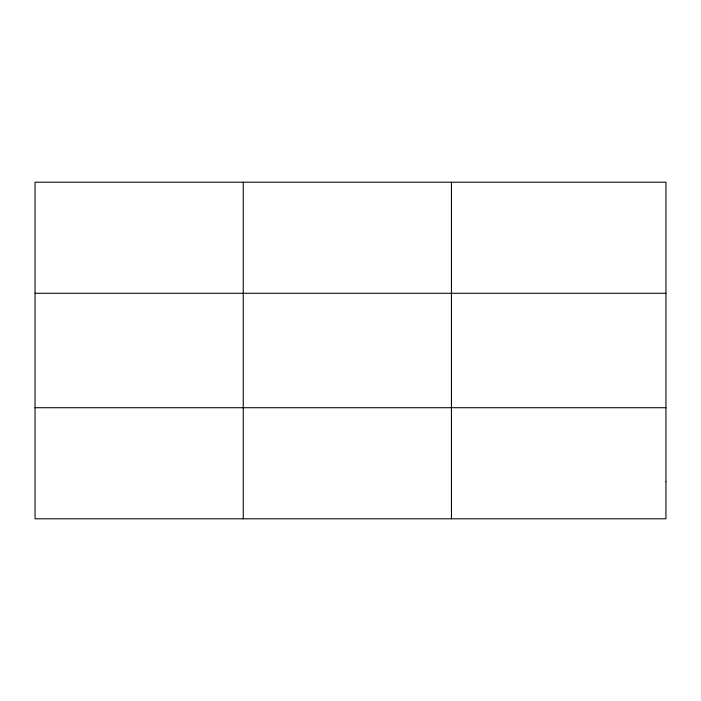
<?xml version="1.0" encoding="UTF-8"?>
<svg xmlns="http://www.w3.org/2000/svg" width="701" height="701" viewBox="0 0 701 701"><rect width="100%" height="100%" fill="white"/><g stroke="black" fill="none" stroke-linecap="round" stroke-linejoin="round"><path stroke-width="1.05" d="M243.247 518.801L243.247 182.199M451.444 518.801L451.444 182.199M35.05 293.281L665.95 293.281M35.05 407.719L665.95 407.719M665.95 481.78L665.95 518.801L35.05 518.801L35.05 182.199L665.95 182.199L665.95 481.78"/></g></svg>
